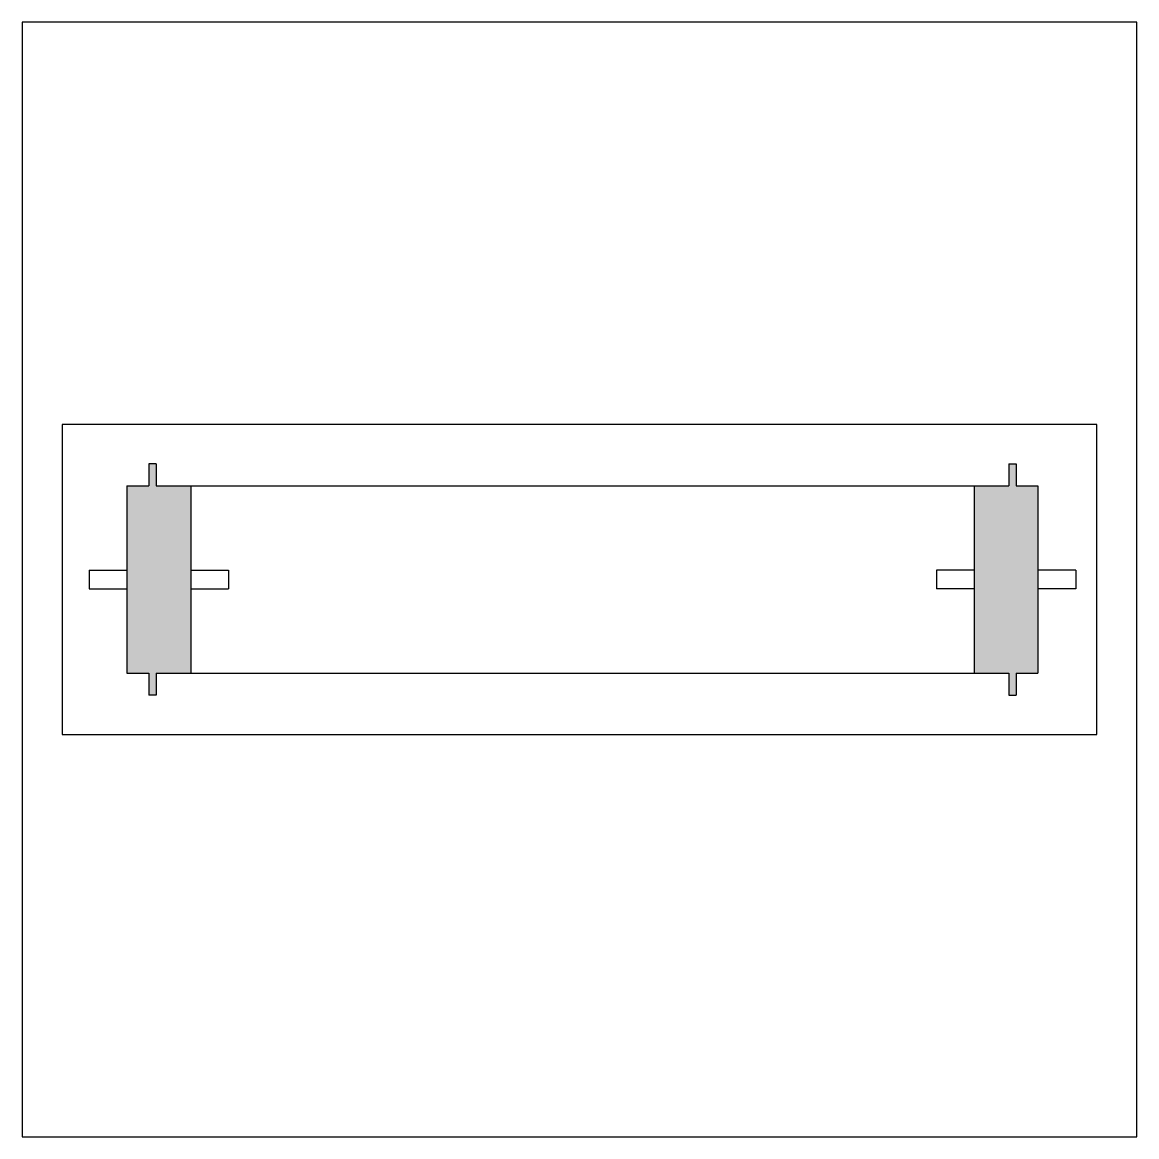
# Model space of a CAD drawing. Header units: millimetres. Extents: x 0 to 1000, y 0 to 1000.
import ezdxf

# ---------------------------------------------------------------- set-up
doc = ezdxf.new("R2010")
doc.units = ezdxf.units.MM
doc.layers.get('0').update_dxf_attribs({"color": 2})
for name, color, linetype in [('1', 1, 'Continuous'), ('2', 7, 'Continuous'), ('3', 7, 'Continuous')]:
    doc.layers.add(name, color=color, linetype=linetype)

msp = doc.modelspace()

# ---------------------------------------------------------------- hatches: boundary and pattern name
at = {"layer": '2'}
for points in [[(151.1, 583.9), (120.1, 583.9), (120.1, 603.9), (113.5, 603.9), (113.5, 583.9), (93.9, 583.9), (93.9, 416.1), (113.5, 416.1), (113.5, 396.1), (120.1, 396.1), (120.1, 416.1), (151.1, 416.1)], [(854.2, 416.1), (885.2, 416.1), (885.2, 396.1), (891.9, 396.1), (891.9, 416.1), (911.4, 416.1), (911.4, 583.9), (891.9, 583.9), (891.9, 603.9), (885.2, 603.9), (885.2, 583.9), (854.2, 583.9)]]:
    msp.add_hatch(color=256, dxfattribs=at).paths.add_polyline_path(points)

# ---------------------------------------------------------------- linework, layer by layer
at = {"color": 2}
msp.add_lwpolyline([(0, 0), (1000, 0), (1000, 1000), (0, 1000)], close=True, dxfattribs=at)
at = {"layer": '1', "color": 1}
for p, q in [((35.8, 639), (35.8, 361)), ((964.2, 639), (35.8, 639)), ((964.2, 361), (964.2, 639)), ((35.8, 361), (964.2, 361))]:
    msp.add_line(p, q, dxfattribs=at)
at = {"layer": '3'}
for p, q in [((113.5, 603.9), (113.5, 583.9)), ((120.1, 603.9), (113.5, 603.9)), ((120.1, 603.9), (120.1, 583.9)), ((885.2, 603.9), (885.2, 583.9)), ((885.2, 603.9), (891.9, 603.9)), ((891.9, 603.9), (891.9, 583.9)), ((93.9, 583.9), (113.5, 583.9)), ((93.9, 583.9), (93.9, 416.1)), ((93.9, 583.9), (93.9, 416.1)), ((120.1, 583.9), (885.2, 583.9)), ((151.1, 583.9), (151.1, 416.1)), ((151.1, 583.9), (151.1, 416.1)), ((854.2, 583.9), (854.2, 416.1)), ((891.9, 583.9), (911.4, 583.9)), ((911.4, 583.9), (911.4, 416.1)), ((60.1, 508.4), (60.1, 491.7)), ((60.1, 508.4), (93.9, 508.4)), ((151.1, 508.4), (185, 508.4)), ((185, 508.4), (185, 491.7)), ((820.3, 508.4), (820.3, 491.7)), ((854.2, 508.4), (820.3, 508.4)), ((945.3, 508.4), (911.4, 508.4)), ((945.3, 508.4), (945.3, 491.7)), ((60.1, 491.7), (93.9, 491.7)), ((151.1, 491.7), (185, 491.7)), ((854.2, 491.7), (820.3, 491.7)), ((945.3, 491.7), (911.4, 491.7)), ((93.9, 416.1), (113.5, 416.1)), ((113.5, 416.1), (113.5, 396.1)), ((120.1, 416.1), (120.1, 396.1)), ((120.1, 416.1), (885.2, 416.1)), ((885.2, 416.1), (885.2, 396.1)), ((891.9, 416.1), (891.9, 396.1)), ((891.9, 416.1), (911.4, 416.1)), ((120.1, 396.1), (113.5, 396.1)), ((885.2, 396.1), (891.9, 396.1))]:
    msp.add_line(p, q, dxfattribs=at)

doc.saveas('drawing.dxf')
